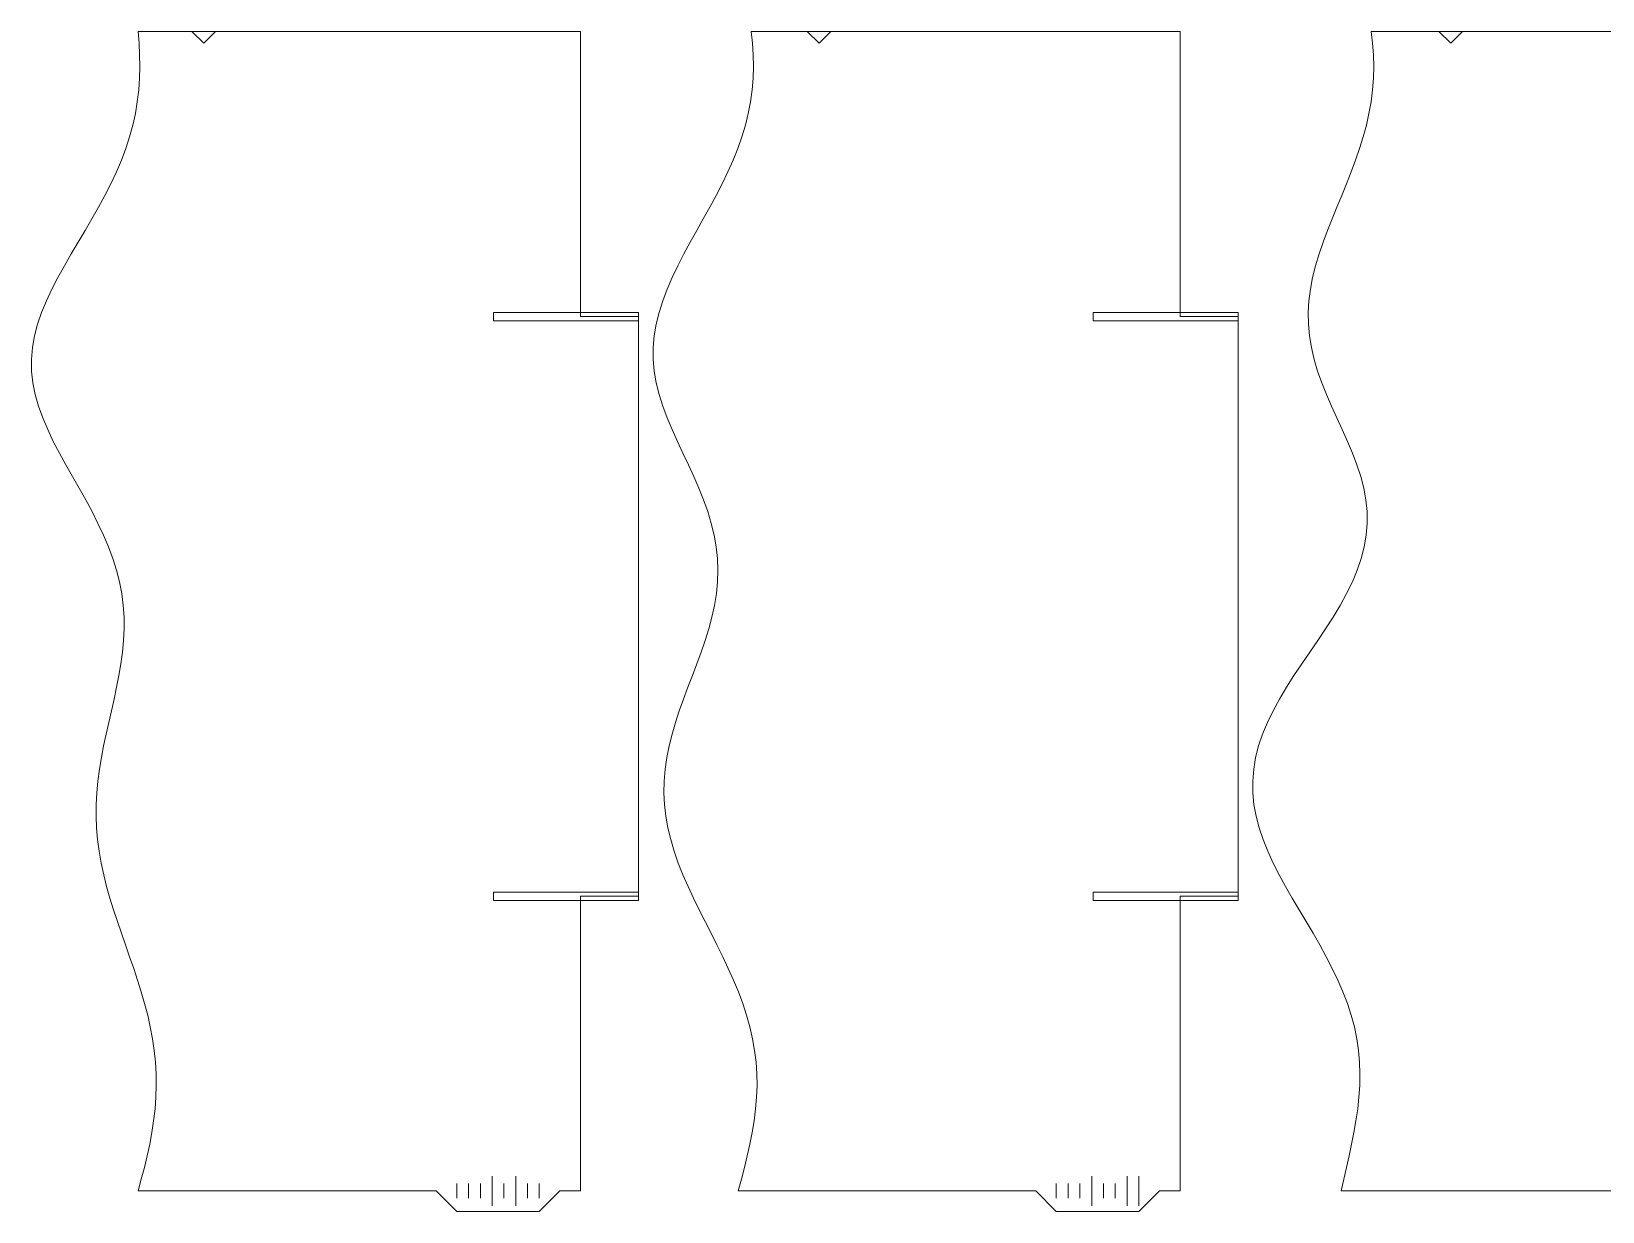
# Model space of a CAD drawing. Header units: centimetres. Extents: x -33.9 to 33.6, y -17.5 to 16.6.
# Drawn here: x -10.92 to 5.44, y -8.26 to 4.03 of the extents above; entities that cross this region are included whole.
import ezdxf

# ---------------------------------------------------------------- set-up
doc = ezdxf.new("R2010")
doc.units = ezdxf.units.CM
doc.header["$MEASUREMENT"] = 0
for name, color, linetype in [('1S', 7, 'Continuous'), ('2C', 7, 'Continuous'), ('3C', 7, 'Continuous')]:
    doc.layers.add(name, color=color, linetype=linetype)

msp = doc.modelspace()

# ---------------------------------------------------------------- linework, layer by layer
at = {"layer": '1S', "color": 1, "lineweight": 5}
for points in [[(-6.48899, -8.12473), (-6.48899, -8.12473), (-6.48899, -7.97138), (-6.48899, -7.97138)], [(-6.36631, -8.12473), (-6.36631, -8.12473), (-6.36631, -7.97138), (-6.36631, -7.97138)], [(-6.24362, -8.12473), (-6.24362, -8.12473), (-6.24362, -7.97138), (-6.24362, -7.97138)], [(-6.12094, -8.2014), (-6.12094, -8.2014), (-6.12094, -7.89471), (-6.12094, -7.89471)], [(-5.99826, -8.12473), (-5.99826, -8.12473), (-5.99826, -7.97138), (-5.99826, -7.97138)], [(-5.87558, -8.2014), (-5.87558, -8.2014), (-5.87558, -7.89471), (-5.87558, -7.89471)], [(-5.7529, -8.12473), (-5.7529, -8.12473), (-5.7529, -7.97138), (-5.7529, -7.97138)], [(-5.63021, -8.12473), (-5.63021, -8.12473), (-5.63021, -7.97138), (-5.63021, -7.97138)], [(-0.24665, -8.12473), (-0.24665, -8.12473), (-0.24665, -7.97138), (-0.24665, -7.97138)], [(-0.12397, -8.12473), (-0.12397, -8.12473), (-0.12397, -7.97138), (-0.12397, -7.97138)], [(-0.00129, -8.12473), (-0.00129, -8.12473), (-0.00129, -7.97138), (-0.00129, -7.97138)], [(0.12139, -8.2014), (0.12139, -8.2014), (0.12139, -7.89471), (0.12139, -7.89471)], [(0.24408, -8.12473), (0.24408, -8.12473), (0.24408, -7.97138), (0.24408, -7.97138)], [(0.36676, -8.12473), (0.36676, -8.12473), (0.36676, -7.97138), (0.36676, -7.97138)], [(0.48944, -8.2014), (0.48944, -8.2014), (0.48944, -7.89471), (0.48944, -7.89471)], [(0.61212, -8.2014), (0.61212, -8.2014), (0.61212, -7.89471), (0.61212, -7.89471)]]:
    msp.add_open_spline(points, degree=3, dxfattribs=at)
at = {"layer": '2C', "color": 1, "lineweight": 5}
for points, knots in [([(-9.24788, 4.02692), (-9.24788, 4.02692), (-9.1252, 3.90424), (-9.1252, 3.90424), (-9.1252, 3.90424), (-9.1252, 3.90424), (-9.00252, 4.02692), (-9.00252, 4.02692), (-9.00252, 4.02692), (-9.00252, 4.02692), (-9.24788, 4.02692), (-9.24788, 4.02692)], [0, 0, 0, 0, 0.33333333, 0.33333333, 0.33333333, 0.33333333, 0.66666667, 0.66666667, 0.66666667, 0.66666667, 1, 1, 1, 1]), ([(-2.83951, 4.02692), (-2.83951, 4.02692), (-2.71683, 3.90424), (-2.71683, 3.90424), (-2.71683, 3.90424), (-2.71683, 3.90424), (-2.59415, 4.02692), (-2.59415, 4.02692), (-2.59415, 4.02692), (-2.59415, 4.02692), (-2.83951, 4.02692), (-2.83951, 4.02692)], [0, 0, 0, 0, 0.33333333, 0.33333333, 0.33333333, 0.33333333, 0.66666667, 0.66666667, 0.66666667, 0.66666667, 1, 1, 1, 1]), ([(3.73753, 4.02692), (3.73753, 4.02692), (3.86021, 3.90424), (3.86021, 3.90424), (3.86021, 3.90424), (3.86021, 3.90424), (3.98289, 4.02692), (3.98289, 4.02692), (3.98289, 4.02692), (3.98289, 4.02692), (3.73753, 4.02692), (3.73753, 4.02692)], [0, 0, 0, 0, 0.33333333, 0.33333333, 0.33333333, 0.33333333, 0.66666667, 0.66666667, 0.66666667, 0.66666667, 1, 1, 1, 1]), ([(-4.59708, 1.01431), (-4.59708, 1.01431), (-4.59708, 1.10096), (-4.59708, 1.10096), (-4.59708, 1.10096), (-4.59708, 1.10096), (-6.10645, 1.10096), (-6.10645, 1.10096), (-6.10645, 1.10096), (-6.10645, 1.10096), (-6.10645, 1.01431), (-6.10645, 1.01431), (-6.10645, 1.01431), (-6.10645, 1.01431), (-4.59708, 1.01431), (-4.59708, 1.01431)], [0, 0, 0, 0, 0.25, 0.25, 0.25, 0.25, 0.5, 0.5, 0.5, 0.5, 0.75, 0.75, 0.75, 0.75, 1, 1, 1, 1]), ([(1.64526, 1.01431), (1.64526, 1.01431), (1.64526, 1.10096), (1.64526, 1.10096), (1.64526, 1.10096), (1.64526, 1.10096), (0.13588, 1.10096), (0.13588, 1.10096), (0.13588, 1.10096), (0.13588, 1.10096), (0.13588, 1.01431), (0.13588, 1.01431), (0.13588, 1.01431), (0.13588, 1.01431), (1.64526, 1.01431), (1.64526, 1.01431)], [0, 0, 0, 0, 0.25, 0.25, 0.25, 0.25, 0.5, 0.5, 0.5, 0.5, 0.75, 0.75, 0.75, 0.75, 1, 1, 1, 1]), ([(-4.59708, -5.02318), (-4.59708, -5.02318), (-4.59708, -4.93653), (-4.59708, -4.93653), (-4.59708, -4.93653), (-4.59708, -4.93653), (-6.10645, -4.93653), (-6.10645, -4.93653), (-6.10645, -4.93653), (-6.10645, -4.93653), (-6.10645, -5.02318), (-6.10645, -5.02318), (-6.10645, -5.02318), (-6.10645, -5.02318), (-4.59708, -5.02318), (-4.59708, -5.02318)], [0, 0, 0, 0, 0.25, 0.25, 0.25, 0.25, 0.5, 0.5, 0.5, 0.5, 0.75, 0.75, 0.75, 0.75, 1, 1, 1, 1]), ([(1.64526, -5.02318), (1.64526, -5.02318), (1.64526, -4.93653), (1.64526, -4.93653), (1.64526, -4.93653), (1.64526, -4.93653), (0.13588, -4.93653), (0.13588, -4.93653), (0.13588, -4.93653), (0.13588, -4.93653), (0.13588, -5.02318), (0.13588, -5.02318), (0.13588, -5.02318), (0.13588, -5.02318), (1.64526, -5.02318), (1.64526, -5.02318)], [0, 0, 0, 0, 0.25, 0.25, 0.25, 0.25, 0.5, 0.5, 0.5, 0.5, 0.75, 0.75, 0.75, 0.75, 1, 1, 1, 1])]:
    msp.add_open_spline(points, degree=3, knots=knots, dxfattribs=at)
at = {"layer": '3C', "color": 1, "lineweight": 5}
for points in [[(-6.70368, -8.04806), (-6.70368, -8.04806), (-6.48899, -8.26274), (-6.48899, -8.26274), (-6.48899, -8.26274), (-6.48899, -8.26274), (-5.63021, -8.26274), (-5.63021, -8.26274), (-5.63021, -8.26274), (-5.63021, -8.26274), (-5.41552, -8.04806), (-5.41552, -8.04806), (-5.41552, -8.04806), (-5.41552, -8.04806), (-5.20083, -8.04806), (-5.20083, -8.04806), (-5.20083, -8.04806), (-5.20083, -8.04806), (-5.20083, -4.97986), (-5.20083, -4.97986), (-5.20083, -4.97986), (-5.20083, -4.97986), (-4.59708, -4.97986), (-4.59708, -4.97986), (-4.59708, -4.97986), (-4.59708, -4.97986), (-4.59708, 1.05763), (-4.59708, 1.05763), (-4.59708, 1.05763), (-4.59708, 1.05763), (-5.20083, 1.05763), (-5.20083, 1.05763), (-5.20083, 1.05763), (-5.20083, 1.05763), (-5.20083, 4.02692), (-5.20083, 4.02692), (-5.20083, 4.02692), (-5.20083, 4.02692), (-9.80856, 4.02692), (-9.80856, 4.02692), (-9.80856, 4.02692), (-9.80856, 4.02692), (-9.79851, 3.90495), (-9.79851, 3.90495), (-9.79851, 3.90495), (-9.79851, 3.90495), (-9.79225, 3.78298), (-9.79225, 3.78298), (-9.79225, 3.78298), (-9.79225, 3.78298), (-9.79035, 3.66101), (-9.79035, 3.66101), (-9.79035, 3.66101), (-9.79035, 3.66101), (-9.7934, 3.53904), (-9.7934, 3.53904), (-9.7934, 3.53904), (-9.7934, 3.53904), (-9.80186, 3.41707), (-9.80186, 3.41707), (-9.80186, 3.41707), (-9.80186, 3.41707), (-9.81616, 3.29511), (-9.81616, 3.29511), (-9.81616, 3.29511), (-9.81616, 3.29511), (-9.83662, 3.17314), (-9.83662, 3.17314), (-9.83662, 3.17314), (-9.83662, 3.17314), (-9.86347, 3.05117), (-9.86347, 3.05117), (-9.86347, 3.05117), (-9.86347, 3.05117), (-9.89677, 2.9292), (-9.89677, 2.9292), (-9.89677, 2.9292), (-9.89677, 2.9292), (-9.9365, 2.80723), (-9.9365, 2.80723), (-9.9365, 2.80723), (-9.9365, 2.80723), (-9.98247, 2.68526), (-9.98247, 2.68526), (-9.98247, 2.68526), (-9.98247, 2.68526), (-10.03435, 2.56329), (-10.03435, 2.56329), (-10.03435, 2.56329), (-10.03435, 2.56329), (-10.09166, 2.44132), (-10.09166, 2.44132), (-10.09166, 2.44132), (-10.09166, 2.44132), (-10.15379, 2.31935), (-10.15379, 2.31935), (-10.15379, 2.31935), (-10.15379, 2.31935), (-10.21994, 2.19738), (-10.21994, 2.19738), (-10.21994, 2.19738), (-10.21994, 2.19738), (-10.28922, 2.07541), (-10.28922, 2.07541), (-10.28922, 2.07541), (-10.28922, 2.07541), (-10.36057, 1.95344), (-10.36057, 1.95344), (-10.36057, 1.95344), (-10.36057, 1.95344), (-10.43285, 1.83147), (-10.43285, 1.83147), (-10.43285, 1.83147), (-10.43285, 1.83147), (-10.50482, 1.7095), (-10.50482, 1.7095), (-10.50482, 1.7095), (-10.50482, 1.7095), (-10.57513, 1.58753), (-10.57513, 1.58753), (-10.57513, 1.58753), (-10.57513, 1.58753), (-10.64245, 1.46556), (-10.64245, 1.46556), (-10.64245, 1.46556), (-10.64245, 1.46556), (-10.70538, 1.34359), (-10.70538, 1.34359), (-10.70538, 1.34359), (-10.70538, 1.34359), (-10.76256, 1.22163), (-10.76256, 1.22163), (-10.76256, 1.22163), (-10.76256, 1.22163), (-10.81265, 1.09966), (-10.81265, 1.09966), (-10.81265, 1.09966), (-10.81265, 1.09966), (-10.8544, 0.97769), (-10.8544, 0.97769), (-10.8544, 0.97769), (-10.8544, 0.97769), (-10.88667, 0.85572), (-10.88667, 0.85572), (-10.88667, 0.85572), (-10.88667, 0.85572), (-10.90846, 0.73375), (-10.90846, 0.73375), (-10.90846, 0.73375), (-10.90846, 0.73375), (-10.91894, 0.61178), (-10.91894, 0.61178), (-10.91894, 0.61178), (-10.91894, 0.61178), (-10.91749, 0.48981), (-10.91749, 0.48981), (-10.91749, 0.48981), (-10.91749, 0.48981), (-10.90467, 0.36784), (-10.90467, 0.36784), (-10.90467, 0.36784), (-10.90467, 0.36784), (-10.88034, 0.24587), (-10.88034, 0.24587), (-10.88034, 0.24587), (-10.88034, 0.24587), (-10.84554, 0.1239), (-10.84554, 0.1239), (-10.84554, 0.1239), (-10.84554, 0.1239), (-10.80145, 0.00193), (-10.80145, 0.00193), (-10.80145, 0.00193), (-10.80145, 0.00193), (-10.74943, -0.12004), (-10.74943, -0.12004), (-10.74943, -0.12004), (-10.74943, -0.12004), (-10.69088, -0.24201), (-10.69088, -0.24201), (-10.69088, -0.24201), (-10.69088, -0.24201), (-10.62734, -0.36398), (-10.62734, -0.36398), (-10.62734, -0.36398), (-10.62734, -0.36398), (-10.56034, -0.48595), (-10.56034, -0.48595), (-10.56034, -0.48595), (-10.56034, -0.48595), (-10.49141, -0.60792), (-10.49141, -0.60792), (-10.49141, -0.60792), (-10.49141, -0.60792), (-10.42209, -0.72989), (-10.42209, -0.72989), (-10.42209, -0.72989), (-10.42209, -0.72989), (-10.35381, -0.85185), (-10.35381, -0.85185), (-10.35381, -0.85185), (-10.35381, -0.85185), (-10.28794, -0.97382), (-10.28794, -0.97382), (-10.28794, -0.97382), (-10.28794, -0.97382), (-10.22572, -1.09579), (-10.22572, -1.09579), (-10.22572, -1.09579), (-10.22572, -1.09579), (-10.16824, -1.21776), (-10.16824, -1.21776), (-10.16824, -1.21776), (-10.16824, -1.21776), (-10.11645, -1.33973), (-10.11645, -1.33973), (-10.11645, -1.33973), (-10.11645, -1.33973), (-10.07111, -1.4617), (-10.07111, -1.4617), (-10.07111, -1.4617), (-10.07111, -1.4617), (-10.03281, -1.58367), (-10.03281, -1.58367), (-10.03281, -1.58367), (-10.03281, -1.58367), (-10.00192, -1.70564), (-10.00192, -1.70564), (-10.00192, -1.70564), (-10.00192, -1.70564), (-9.97864, -1.82761), (-9.97864, -1.82761), (-9.97864, -1.82761), (-9.97864, -1.82761), (-9.96299, -1.94958), (-9.96299, -1.94958), (-9.96299, -1.94958), (-9.96299, -1.94958), (-9.95477, -2.07155), (-9.95477, -2.07155), (-9.95477, -2.07155), (-9.95477, -2.07155), (-9.95364, -2.19352), (-9.95364, -2.19352), (-9.95364, -2.19352), (-9.95364, -2.19352), (-9.9591, -2.31549), (-9.9591, -2.31549), (-9.9591, -2.31549), (-9.9591, -2.31549), (-9.97047, -2.43746), (-9.97047, -2.43746), (-9.97047, -2.43746), (-9.97047, -2.43746), (-9.98702, -2.55943), (-9.98702, -2.55943), (-9.98702, -2.55943), (-9.98702, -2.55943), (-10.00785, -2.6814), (-10.00785, -2.6814), (-10.00785, -2.6814), (-10.00785, -2.6814), (-10.03201, -2.80337), (-10.03201, -2.80337), (-10.03201, -2.80337), (-10.03201, -2.80337), (-10.05851, -2.92534), (-10.05851, -2.92534), (-10.05851, -2.92534), (-10.05851, -2.92534), (-10.08635, -3.0473), (-10.08635, -3.0473), (-10.08635, -3.0473), (-10.08635, -3.0473), (-10.11447, -3.16927), (-10.11447, -3.16927), (-10.11447, -3.16927), (-10.11447, -3.16927), (-10.14189, -3.29124), (-10.14189, -3.29124), (-10.14189, -3.29124), (-10.14189, -3.29124), (-10.16767, -3.41321), (-10.16767, -3.41321), (-10.16767, -3.41321), (-10.16767, -3.41321), (-10.19089, -3.53518), (-10.19089, -3.53518), (-10.19089, -3.53518), (-10.19089, -3.53518), (-10.21078, -3.65715), (-10.21078, -3.65715), (-10.21078, -3.65715), (-10.21078, -3.65715), (-10.22662, -3.77912), (-10.22662, -3.77912), (-10.22662, -3.77912), (-10.22662, -3.77912), (-10.23785, -3.90109), (-10.23785, -3.90109), (-10.23785, -3.90109), (-10.23785, -3.90109), (-10.24401, -4.02306), (-10.24401, -4.02306), (-10.24401, -4.02306), (-10.24401, -4.02306), (-10.24477, -4.14503), (-10.24477, -4.14503), (-10.24477, -4.14503), (-10.24477, -4.14503), (-10.23998, -4.267), (-10.23998, -4.267), (-10.23998, -4.267), (-10.23998, -4.267), (-10.22957, -4.38897), (-10.22957, -4.38897), (-10.22957, -4.38897), (-10.22957, -4.38897), (-10.21365, -4.51094), (-10.21365, -4.51094), (-10.21365, -4.51094), (-10.21365, -4.51094), (-10.19246, -4.63291), (-10.19246, -4.63291), (-10.19246, -4.63291), (-10.19246, -4.63291), (-10.16636, -4.75488), (-10.16636, -4.75488), (-10.16636, -4.75488), (-10.16636, -4.75488), (-10.13581, -4.87685), (-10.13581, -4.87685), (-10.13581, -4.87685), (-10.13581, -4.87685), (-10.10137, -4.99882), (-10.10137, -4.99882), (-10.10137, -4.99882), (-10.10137, -4.99882), (-10.06373, -5.12078), (-10.06373, -5.12078), (-10.06373, -5.12078), (-10.06373, -5.12078), (-10.02358, -5.24275), (-10.02358, -5.24275), (-10.02358, -5.24275), (-10.02358, -5.24275), (-9.98173, -5.36472), (-9.98173, -5.36472), (-9.98173, -5.36472), (-9.98173, -5.36472), (-9.93896, -5.48669), (-9.93896, -5.48669), (-9.93896, -5.48669), (-9.93896, -5.48669), (-9.89612, -5.60867), (-9.89612, -5.60867), (-9.89612, -5.60867), (-9.89612, -5.60867), (-9.85402, -5.73063), (-9.85402, -5.73063), (-9.85402, -5.73063), (-9.85402, -5.73063), (-9.81346, -5.8526), (-9.81346, -5.8526), (-9.81346, -5.8526), (-9.81346, -5.8526), (-9.7752, -5.97457), (-9.7752, -5.97457), (-9.7752, -5.97457), (-9.7752, -5.97457), (-9.73995, -6.09655), (-9.73995, -6.09655), (-9.73995, -6.09655), (-9.73995, -6.09655), (-9.70834, -6.21851), (-9.70834, -6.21851), (-9.70834, -6.21851), (-9.70834, -6.21851), (-9.68092, -6.34048), (-9.68092, -6.34048), (-9.68092, -6.34048), (-9.68092, -6.34048), (-9.65814, -6.46246), (-9.65814, -6.46246), (-9.65814, -6.46246), (-9.65814, -6.46246), (-9.64039, -6.58443), (-9.64039, -6.58443), (-9.64039, -6.58443), (-9.64039, -6.58443), (-9.62792, -6.70639), (-9.62792, -6.70639), (-9.62792, -6.70639), (-9.62792, -6.70639), (-9.62087, -6.82836), (-9.62087, -6.82836), (-9.62087, -6.82836), (-9.62087, -6.82836), (-9.61927, -6.95034), (-9.61927, -6.95034), (-9.61927, -6.95034), (-9.61927, -6.95034), (-9.62307, -7.07231), (-9.62307, -7.07231), (-9.62307, -7.07231), (-9.62307, -7.07231), (-9.63209, -7.19427), (-9.63209, -7.19427), (-9.63209, -7.19427), (-9.63209, -7.19427), (-9.64604, -7.31625), (-9.64604, -7.31625), (-9.64604, -7.31625), (-9.64604, -7.31625), (-9.66458, -7.43822), (-9.66458, -7.43822), (-9.66458, -7.43822), (-9.66458, -7.43822), (-9.68728, -7.56019), (-9.68728, -7.56019), (-9.68728, -7.56019), (-9.68728, -7.56019), (-9.7136, -7.68214), (-9.7136, -7.68214), (-9.7136, -7.68214), (-9.7136, -7.68214), (-9.74301, -7.80412), (-9.74301, -7.80412), (-9.74301, -7.80412), (-9.74301, -7.80412), (-9.77487, -7.92609), (-9.77487, -7.92609), (-9.77487, -7.92609), (-9.77487, -7.92609), (-9.80856, -8.04806), (-9.80856, -8.04806), (-9.80856, -8.04806), (-9.80856, -8.04806), (-6.70368, -8.04806), (-6.70368, -8.04806)], [(-0.46134, -8.04806), (-0.46134, -8.04806), (-0.24665, -8.26274), (-0.24665, -8.26274), (-0.24665, -8.26274), (-0.24665, -8.26274), (0.61212, -8.26274), (0.61212, -8.26274), (0.61212, -8.26274), (0.61212, -8.26274), (0.82682, -8.04806), (0.82682, -8.04806), (0.82682, -8.04806), (0.82682, -8.04806), (1.04151, -8.04806), (1.04151, -8.04806), (1.04151, -8.04806), (1.04151, -8.04806), (1.04151, -4.97986), (1.04151, -4.97986), (1.04151, -4.97986), (1.04151, -4.97986), (1.64526, -4.97986), (1.64526, -4.97986), (1.64526, -4.97986), (1.64526, -4.97986), (1.64526, 1.05763), (1.64526, 1.05763), (1.64526, 1.05763), (1.64526, 1.05763), (1.04151, 1.05763), (1.04151, 1.05763), (1.04151, 1.05763), (1.04151, 1.05763), (1.04151, 4.02692), (1.04151, 4.02692), (1.04151, 4.02692), (1.04151, 4.02692), (-3.42329, 4.02692), (-3.42329, 4.02692), (-3.42329, 4.02692), (-3.42329, 4.02692), (-3.41079, 3.90495), (-3.41079, 3.90495), (-3.41079, 3.90495), (-3.41079, 3.90495), (-3.40319, 3.78298), (-3.40319, 3.78298), (-3.40319, 3.78298), (-3.40319, 3.78298), (-3.40104, 3.66101), (-3.40104, 3.66101), (-3.40104, 3.66101), (-3.40104, 3.66101), (-3.40478, 3.53904), (-3.40478, 3.53904), (-3.40478, 3.53904), (-3.40478, 3.53904), (-3.41482, 3.41707), (-3.41482, 3.41707), (-3.41482, 3.41707), (-3.41482, 3.41707), (-3.43139, 3.29511), (-3.43139, 3.29511), (-3.43139, 3.29511), (-3.43139, 3.29511), (-3.45467, 3.17314), (-3.45467, 3.17314), (-3.45467, 3.17314), (-3.45467, 3.17314), (-3.48469, 3.05117), (-3.48469, 3.05117), (-3.48469, 3.05117), (-3.48469, 3.05117), (-3.5213, 2.9292), (-3.5213, 2.9292), (-3.5213, 2.9292), (-3.5213, 2.9292), (-3.56429, 2.80723), (-3.56429, 2.80723), (-3.56429, 2.80723), (-3.56429, 2.80723), (-3.61321, 2.68526), (-3.61321, 2.68526), (-3.61321, 2.68526), (-3.61321, 2.68526), (-3.66752, 2.56329), (-3.66752, 2.56329), (-3.66752, 2.56329), (-3.66752, 2.56329), (-3.72653, 2.44132), (-3.72653, 2.44132), (-3.72653, 2.44132), (-3.72653, 2.44132), (-3.78941, 2.31935), (-3.78941, 2.31935), (-3.78941, 2.31935), (-3.78941, 2.31935), (-3.85519, 2.19738), (-3.85519, 2.19738), (-3.85519, 2.19738), (-3.85519, 2.19738), (-3.92282, 2.07541), (-3.92282, 2.07541), (-3.92282, 2.07541), (-3.92282, 2.07541), (-3.99114, 1.95344), (-3.99114, 1.95344), (-3.99114, 1.95344), (-3.99114, 1.95344), (-4.05893, 1.83147), (-4.05893, 1.83147), (-4.05893, 1.83147), (-4.05893, 1.83147), (-4.1249, 1.7095), (-4.1249, 1.7095), (-4.1249, 1.7095), (-4.1249, 1.7095), (-4.18777, 1.58753), (-4.18777, 1.58753), (-4.18777, 1.58753), (-4.18777, 1.58753), (-4.24626, 1.46556), (-4.24626, 1.46556), (-4.24626, 1.46556), (-4.24626, 1.46556), (-4.29916, 1.34359), (-4.29916, 1.34359), (-4.29916, 1.34359), (-4.29916, 1.34359), (-4.3453, 1.22163), (-4.3453, 1.22163), (-4.3453, 1.22163), (-4.3453, 1.22163), (-4.38364, 1.09966), (-4.38364, 1.09966), (-4.38364, 1.09966), (-4.38364, 1.09966), (-4.41328, 0.97769), (-4.41328, 0.97769), (-4.41328, 0.97769), (-4.41328, 0.97769), (-4.43349, 0.85572), (-4.43349, 0.85572), (-4.43349, 0.85572), (-4.43349, 0.85572), (-4.44373, 0.73375), (-4.44373, 0.73375), (-4.44373, 0.73375), (-4.44373, 0.73375), (-4.4437, 0.61178), (-4.4437, 0.61178), (-4.4437, 0.61178), (-4.4437, 0.61178), (-4.43337, 0.48981), (-4.43337, 0.48981), (-4.43337, 0.48981), (-4.43337, 0.48981), (-4.41292, 0.36784), (-4.41292, 0.36784), (-4.41292, 0.36784), (-4.41292, 0.36784), (-4.38286, 0.24587), (-4.38286, 0.24587), (-4.38286, 0.24587), (-4.38286, 0.24587), (-4.34451, 0.1239), (-4.34451, 0.1239), (-4.34451, 0.1239), (-4.34451, 0.1239), (-4.29887, 0.00193), (-4.29887, 0.00193), (-4.29887, 0.00193), (-4.29887, 0.00193), (-4.24764, -0.12004), (-4.24764, -0.12004), (-4.24764, -0.12004), (-4.24764, -0.12004), (-4.19259, -0.24201), (-4.19259, -0.24201), (-4.19259, -0.24201), (-4.19259, -0.24201), (-4.13549, -0.36398), (-4.13549, -0.36398), (-4.13549, -0.36398), (-4.13549, -0.36398), (-4.07806, -0.48595), (-4.07806, -0.48595), (-4.07806, -0.48595), (-4.07806, -0.48595), (-4.02197, -0.60792), (-4.02197, -0.60792), (-4.02197, -0.60792), (-4.02197, -0.60792), (-3.96876, -0.72989), (-3.96876, -0.72989), (-3.96876, -0.72989), (-3.96876, -0.72989), (-3.91982, -0.85185), (-3.91982, -0.85185), (-3.91982, -0.85185), (-3.91982, -0.85185), (-3.87639, -0.97382), (-3.87639, -0.97382), (-3.87639, -0.97382), (-3.87639, -0.97382), (-3.83952, -1.09579), (-3.83952, -1.09579), (-3.83952, -1.09579), (-3.83952, -1.09579), (-3.81004, -1.21776), (-3.81004, -1.21776), (-3.81004, -1.21776), (-3.81004, -1.21776), (-3.78855, -1.33973), (-3.78855, -1.33973), (-3.78855, -1.33973), (-3.78855, -1.33973), (-3.77544, -1.4617), (-3.77544, -1.4617), (-3.77544, -1.4617), (-3.77544, -1.4617), (-3.77085, -1.58367), (-3.77085, -1.58367), (-3.77085, -1.58367), (-3.77085, -1.58367), (-3.77471, -1.70564), (-3.77471, -1.70564), (-3.77471, -1.70564), (-3.77471, -1.70564), (-3.78673, -1.82761), (-3.78673, -1.82761), (-3.78673, -1.82761), (-3.78673, -1.82761), (-3.8064, -1.94958), (-3.8064, -1.94958), (-3.8064, -1.94958), (-3.8064, -1.94958), (-3.83304, -2.07155), (-3.83304, -2.07155), (-3.83304, -2.07155), (-3.83304, -2.07155), (-3.8658, -2.19352), (-3.8658, -2.19352), (-3.8658, -2.19352), (-3.8658, -2.19352), (-3.9037, -2.31549), (-3.9037, -2.31549), (-3.9037, -2.31549), (-3.9037, -2.31549), (-3.94561, -2.43746), (-3.94561, -2.43746), (-3.94561, -2.43746), (-3.94561, -2.43746), (-3.99035, -2.55943), (-3.99035, -2.55943), (-3.99035, -2.55943), (-3.99035, -2.55943), (-4.03668, -2.6814), (-4.03668, -2.6814), (-4.03668, -2.6814), (-4.03668, -2.6814), (-4.08331, -2.80337), (-4.08331, -2.80337), (-4.08331, -2.80337), (-4.08331, -2.80337), (-4.12902, -2.92534), (-4.12902, -2.92534), (-4.12902, -2.92534), (-4.12902, -2.92534), (-4.17253, -3.0473), (-4.17253, -3.0473), (-4.17253, -3.0473), (-4.17253, -3.0473), (-4.21271, -3.16927), (-4.21271, -3.16927), (-4.21271, -3.16927), (-4.21271, -3.16927), (-4.24847, -3.29124), (-4.24847, -3.29124), (-4.24847, -3.29124), (-4.24847, -3.29124), (-4.27885, -3.41321), (-4.27885, -3.41321), (-4.27885, -3.41321), (-4.27885, -3.41321), (-4.30303, -3.53518), (-4.30303, -3.53518), (-4.30303, -3.53518), (-4.30303, -3.53518), (-4.3203, -3.65715), (-4.3203, -3.65715), (-4.3203, -3.65715), (-4.3203, -3.65715), (-4.33014, -3.77912), (-4.33014, -3.77912), (-4.33014, -3.77912), (-4.33014, -3.77912), (-4.3322, -3.90109), (-4.3322, -3.90109), (-4.3322, -3.90109), (-4.3322, -3.90109), (-4.3263, -4.02306), (-4.3263, -4.02306), (-4.3263, -4.02306), (-4.3263, -4.02306), (-4.31242, -4.14503), (-4.31242, -4.14503), (-4.31242, -4.14503), (-4.31242, -4.14503), (-4.29074, -4.267), (-4.29074, -4.267), (-4.29074, -4.267), (-4.29074, -4.267), (-4.26159, -4.38897), (-4.26159, -4.38897), (-4.26159, -4.38897), (-4.26159, -4.38897), (-4.22545, -4.51094), (-4.22545, -4.51094), (-4.22545, -4.51094), (-4.22545, -4.51094), (-4.18294, -4.63291), (-4.18294, -4.63291), (-4.18294, -4.63291), (-4.18294, -4.63291), (-4.13481, -4.75488), (-4.13481, -4.75488), (-4.13481, -4.75488), (-4.13481, -4.75488), (-4.08192, -4.87685), (-4.08192, -4.87685), (-4.08192, -4.87685), (-4.08192, -4.87685), (-4.02522, -4.99882), (-4.02522, -4.99882), (-4.02522, -4.99882), (-4.02522, -4.99882), (-3.96569, -5.12078), (-3.96569, -5.12078), (-3.96569, -5.12078), (-3.96569, -5.12078), (-3.9044, -5.24275), (-3.9044, -5.24275), (-3.9044, -5.24275), (-3.9044, -5.24275), (-3.8424, -5.36472), (-3.8424, -5.36472), (-3.8424, -5.36472), (-3.8424, -5.36472), (-3.78075, -5.48669), (-3.78075, -5.48669), (-3.78075, -5.48669), (-3.78075, -5.48669), (-3.72049, -5.60867), (-3.72049, -5.60867), (-3.72049, -5.60867), (-3.72049, -5.60867), (-3.66259, -5.73063), (-3.66259, -5.73063), (-3.66259, -5.73063), (-3.66259, -5.73063), (-3.60798, -5.8526), (-3.60798, -5.8526), (-3.60798, -5.8526), (-3.60798, -5.8526), (-3.55746, -5.97457), (-3.55746, -5.97457), (-3.55746, -5.97457), (-3.55746, -5.97457), (-3.51179, -6.09655), (-3.51179, -6.09655), (-3.51179, -6.09655), (-3.51179, -6.09655), (-3.47157, -6.21851), (-3.47157, -6.21851), (-3.47157, -6.21851), (-3.47157, -6.21851), (-3.4373, -6.34048), (-3.4373, -6.34048), (-3.4373, -6.34048), (-3.4373, -6.34048), (-3.40933, -6.46246), (-3.40933, -6.46246), (-3.40933, -6.46246), (-3.40933, -6.46246), (-3.3879, -6.58443), (-3.3879, -6.58443), (-3.3879, -6.58443), (-3.3879, -6.58443), (-3.37311, -6.70639), (-3.37311, -6.70639), (-3.37311, -6.70639), (-3.37311, -6.70639), (-3.36492, -6.82836), (-3.36492, -6.82836), (-3.36492, -6.82836), (-3.36492, -6.82836), (-3.36315, -6.95034), (-3.36315, -6.95034), (-3.36315, -6.95034), (-3.36315, -6.95034), (-3.36752, -7.07231), (-3.36752, -7.07231), (-3.36752, -7.07231), (-3.36752, -7.07231), (-3.37764, -7.19427), (-3.37764, -7.19427), (-3.37764, -7.19427), (-3.37764, -7.19427), (-3.39301, -7.31625), (-3.39301, -7.31625), (-3.39301, -7.31625), (-3.39301, -7.31625), (-3.41304, -7.43822), (-3.41304, -7.43822), (-3.41304, -7.43822), (-3.41304, -7.43822), (-3.43709, -7.56019), (-3.43709, -7.56019), (-3.43709, -7.56019), (-3.43709, -7.56019), (-3.46447, -7.68214), (-3.46447, -7.68214), (-3.46447, -7.68214), (-3.46447, -7.68214), (-3.49441, -7.80412), (-3.49441, -7.80412), (-3.49441, -7.80412), (-3.49441, -7.80412), (-3.52617, -7.92609), (-3.52617, -7.92609), (-3.52617, -7.92609), (-3.52617, -7.92609), (-3.55897, -8.04806), (-3.55897, -8.04806), (-3.55897, -8.04806), (-3.55897, -8.04806), (-0.46134, -8.04806), (-0.46134, -8.04806)], [(5.94967, -8.04806), (5.94967, -8.04806), (6.16436, -8.26274), (6.16436, -8.26274), (6.16436, -8.26274), (6.16436, -8.26274), (7.02314, -8.26274), (7.02314, -8.26274), (7.02314, -8.26274), (7.02314, -8.26274), (7.23783, -8.04806), (7.23783, -8.04806), (7.23783, -8.04806), (7.23783, -8.04806), (7.45252, -8.04806), (7.45252, -8.04806), (7.45252, -8.04806), (7.45252, -8.04806), (7.45252, -4.97986), (7.45252, -4.97986), (7.45252, -4.97986), (7.45252, -4.97986), (8.05627, -4.97986), (8.05627, -4.97986), (8.05627, -4.97986), (8.05627, -4.97986), (8.05627, 1.05763), (8.05627, 1.05763), (8.05627, 1.05763), (8.05627, 1.05763), (7.45252, 1.05763), (7.45252, 1.05763), (7.45252, 1.05763), (7.45252, 1.05763), (7.45252, 4.02692), (7.45252, 4.02692), (7.45252, 4.02692), (7.45252, 4.02692), (3.03289, 4.02692), (3.03289, 4.02692), (3.03289, 4.02692), (3.03289, 4.02692), (3.04672, 3.90495), (3.04672, 3.90495), (3.04672, 3.90495), (3.04672, 3.90495), (3.05527, 3.78298), (3.05527, 3.78298), (3.05527, 3.78298), (3.05527, 3.78298), (3.05817, 3.66101), (3.05817, 3.66101), (3.05817, 3.66101), (3.05817, 3.66101), (3.05512, 3.53904), (3.05512, 3.53904), (3.05512, 3.53904), (3.05512, 3.53904), (3.04596, 3.41707), (3.04596, 3.41707), (3.04596, 3.41707), (3.04596, 3.41707), (3.03064, 3.29511), (3.03064, 3.29511), (3.03064, 3.29511), (3.03064, 3.29511), (3.00921, 3.17314), (3.00921, 3.17314), (3.00921, 3.17314), (3.00921, 3.17314), (2.98194, 3.05117), (2.98194, 3.05117), (2.98194, 3.05117), (2.98194, 3.05117), (2.94917, 2.9292), (2.94917, 2.9292), (2.94917, 2.9292), (2.94917, 2.9292), (2.91141, 2.80723), (2.91141, 2.80723), (2.91141, 2.80723), (2.91141, 2.80723), (2.8693, 2.68526), (2.8693, 2.68526), (2.8693, 2.68526), (2.8693, 2.68526), (2.82361, 2.56329), (2.82361, 2.56329), (2.82361, 2.56329), (2.82361, 2.56329), (2.77524, 2.44132), (2.77524, 2.44132), (2.77524, 2.44132), (2.77524, 2.44132), (2.72517, 2.31935), (2.72517, 2.31935), (2.72517, 2.31935), (2.72517, 2.31935), (2.67448, 2.19738), (2.67448, 2.19738), (2.67448, 2.19738), (2.67448, 2.19738), (2.62431, 2.07541), (2.62431, 2.07541), (2.62431, 2.07541), (2.62431, 2.07541), (2.57584, 1.95344), (2.57584, 1.95344), (2.57584, 1.95344), (2.57584, 1.95344), (2.53025, 1.83147), (2.53025, 1.83147), (2.53025, 1.83147), (2.53025, 1.83147), (2.48871, 1.7095), (2.48871, 1.7095), (2.48871, 1.7095), (2.48871, 1.7095), (2.45232, 1.58753), (2.45232, 1.58753), (2.45232, 1.58753), (2.45232, 1.58753), (2.42212, 1.46556), (2.42212, 1.46556), (2.42212, 1.46556), (2.42212, 1.46556), (2.39903, 1.34359), (2.39903, 1.34359), (2.39903, 1.34359), (2.39903, 1.34359), (2.38379, 1.22163), (2.38379, 1.22163), (2.38379, 1.22163), (2.38379, 1.22163), (2.37702, 1.09966), (2.37702, 1.09966), (2.37702, 1.09966), (2.37702, 1.09966), (2.37907, 0.97769), (2.37907, 0.97769), (2.37907, 0.97769), (2.37907, 0.97769), (2.39009, 0.85572), (2.39009, 0.85572), (2.39009, 0.85572), (2.39009, 0.85572), (2.40999, 0.73375), (2.40999, 0.73375), (2.40999, 0.73375), (2.40999, 0.73375), (2.43839, 0.61178), (2.43839, 0.61178), (2.43839, 0.61178), (2.43839, 0.61178), (2.47464, 0.48981), (2.47464, 0.48981), (2.47464, 0.48981), (2.47464, 0.48981), (2.51779, 0.36784), (2.51779, 0.36784), (2.51779, 0.36784), (2.51779, 0.36784), (2.56662, 0.24587), (2.56662, 0.24587), (2.56662, 0.24587), (2.56662, 0.24587), (2.61964, 0.1239), (2.61964, 0.1239), (2.61964, 0.1239), (2.61964, 0.1239), (2.67511, 0.00193), (2.67511, 0.00193), (2.67511, 0.00193), (2.67511, 0.00193), (2.73114, -0.12004), (2.73114, -0.12004), (2.73114, -0.12004), (2.73114, -0.12004), (2.78577, -0.24201), (2.78577, -0.24201), (2.78577, -0.24201), (2.78577, -0.24201), (2.83705, -0.36398), (2.83705, -0.36398), (2.83705, -0.36398), (2.83705, -0.36398), (2.88325, -0.48595), (2.88325, -0.48595), (2.88325, -0.48595), (2.88325, -0.48595), (2.92277, -0.60792), (2.92277, -0.60792), (2.92277, -0.60792), (2.92277, -0.60792), (2.95424, -0.72989), (2.95424, -0.72989), (2.95424, -0.72989), (2.95424, -0.72989), (2.9765, -0.85185), (2.9765, -0.85185), (2.9765, -0.85185), (2.9765, -0.85185), (2.9887, -0.97382), (2.9887, -0.97382), (2.9887, -0.97382), (2.9887, -0.97382), (2.99022, -1.09579), (2.99022, -1.09579), (2.99022, -1.09579), (2.99022, -1.09579), (2.98072, -1.21776), (2.98072, -1.21776), (2.98072, -1.21776), (2.98072, -1.21776), (2.96017, -1.33973), (2.96017, -1.33973), (2.96017, -1.33973), (2.96017, -1.33973), (2.92877, -1.4617), (2.92877, -1.4617), (2.92877, -1.4617), (2.92877, -1.4617), (2.88703, -1.58367), (2.88703, -1.58367), (2.88703, -1.58367), (2.88703, -1.58367), (2.8357, -1.70564), (2.8357, -1.70564), (2.8357, -1.70564), (2.8357, -1.70564), (2.77572, -1.82761), (2.77572, -1.82761), (2.77572, -1.82761), (2.77572, -1.82761), (2.70826, -1.94958), (2.70826, -1.94958), (2.70826, -1.94958), (2.70826, -1.94958), (2.63465, -2.07155), (2.63465, -2.07155), (2.63465, -2.07155), (2.63465, -2.07155), (2.55634, -2.19352), (2.55634, -2.19352), (2.55634, -2.19352), (2.55634, -2.19352), (2.4749, -2.31549), (2.4749, -2.31549), (2.4749, -2.31549), (2.4749, -2.31549), (2.39195, -2.43746), (2.39195, -2.43746), (2.39195, -2.43746), (2.39195, -2.43746), (2.30914, -2.55943), (2.30914, -2.55943), (2.30914, -2.55943), (2.30914, -2.55943), (2.22808, -2.6814), (2.22808, -2.6814), (2.22808, -2.6814), (2.22808, -2.6814), (2.15038, -2.80337), (2.15038, -2.80337), (2.15038, -2.80337), (2.15038, -2.80337), (2.07752, -2.92534), (2.07752, -2.92534), (2.07752, -2.92534), (2.07752, -2.92534), (2.01088, -3.0473), (2.01088, -3.0473), (2.01088, -3.0473), (2.01088, -3.0473), (1.95171, -3.16927), (1.95171, -3.16927), (1.95171, -3.16927), (1.95171, -3.16927), (1.90108, -3.29124), (1.90108, -3.29124), (1.90108, -3.29124), (1.90108, -3.29124), (1.85988, -3.41321), (1.85988, -3.41321), (1.85988, -3.41321), (1.85988, -3.41321), (1.82879, -3.53518), (1.82879, -3.53518), (1.82879, -3.53518), (1.82879, -3.53518), (1.80828, -3.65715), (1.80828, -3.65715), (1.80828, -3.65715), (1.80828, -3.65715), (1.79861, -3.77912), (1.79861, -3.77912), (1.79861, -3.77912), (1.79861, -3.77912), (1.79982, -3.90109), (1.79982, -3.90109), (1.79982, -3.90109), (1.79982, -3.90109), (1.81171, -4.02306), (1.81171, -4.02306), (1.81171, -4.02306), (1.81171, -4.02306), (1.83392, -4.14503), (1.83392, -4.14503), (1.83392, -4.14503), (1.83392, -4.14503), (1.86586, -4.267), (1.86586, -4.267), (1.86586, -4.267), (1.86586, -4.267), (1.90677, -4.38897), (1.90677, -4.38897), (1.90677, -4.38897), (1.90677, -4.38897), (1.95574, -4.51094), (1.95574, -4.51094), (1.95574, -4.51094), (1.95574, -4.51094), (2.01172, -4.63291), (2.01172, -4.63291), (2.01172, -4.63291), (2.01172, -4.63291), (2.07358, -4.75488), (2.07358, -4.75488), (2.07358, -4.75488), (2.07358, -4.75488), (2.14006, -4.87685), (2.14006, -4.87685), (2.14006, -4.87685), (2.14006, -4.87685), (2.20989, -4.99882), (2.20989, -4.99882), (2.20989, -4.99882), (2.20989, -4.99882), (2.28174, -5.12078), (2.28174, -5.12078), (2.28174, -5.12078), (2.28174, -5.12078), (2.3543, -5.24275), (2.3543, -5.24275), (2.3543, -5.24275), (2.3543, -5.24275), (2.42632, -5.36472), (2.42632, -5.36472), (2.42632, -5.36472), (2.42632, -5.36472), (2.49655, -5.48669), (2.49655, -5.48669), (2.49655, -5.48669), (2.49655, -5.48669), (2.56385, -5.60867), (2.56385, -5.60867), (2.56385, -5.60867), (2.56385, -5.60867), (2.62719, -5.73063), (2.62719, -5.73063), (2.62719, -5.73063), (2.62719, -5.73063), (2.68563, -5.8526), (2.68563, -5.8526), (2.68563, -5.8526), (2.68563, -5.8526), (2.73841, -5.97457), (2.73841, -5.97457), (2.73841, -5.97457), (2.73841, -5.97457), (2.78486, -6.09655), (2.78486, -6.09655), (2.78486, -6.09655), (2.78486, -6.09655), (2.82453, -6.21851), (2.82453, -6.21851), (2.82453, -6.21851), (2.82453, -6.21851), (2.85708, -6.34048), (2.85708, -6.34048), (2.85708, -6.34048), (2.85708, -6.34048), (2.88237, -6.46246), (2.88237, -6.46246), (2.88237, -6.46246), (2.88237, -6.46246), (2.90038, -6.58443), (2.90038, -6.58443), (2.90038, -6.58443), (2.90038, -6.58443), (2.91127, -6.70639), (2.91127, -6.70639), (2.91127, -6.70639), (2.91127, -6.70639), (2.91534, -6.82836), (2.91534, -6.82836), (2.91534, -6.82836), (2.91534, -6.82836), (2.91304, -6.95034), (2.91304, -6.95034), (2.91304, -6.95034), (2.91304, -6.95034), (2.9049, -7.07231), (2.9049, -7.07231), (2.9049, -7.07231), (2.9049, -7.07231), (2.89158, -7.19427), (2.89158, -7.19427), (2.89158, -7.19427), (2.89158, -7.19427), (2.87383, -7.31625), (2.87383, -7.31625), (2.87383, -7.31625), (2.87383, -7.31625), (2.85246, -7.43822), (2.85246, -7.43822), (2.85246, -7.43822), (2.85246, -7.43822), (2.82828, -7.56019), (2.82828, -7.56019), (2.82828, -7.56019), (2.82828, -7.56019), (2.80221, -7.68214), (2.80221, -7.68214), (2.80221, -7.68214), (2.80221, -7.68214), (2.77508, -7.80412), (2.77508, -7.80412), (2.77508, -7.80412), (2.77508, -7.80412), (2.74778, -7.92609), (2.74778, -7.92609), (2.74778, -7.92609), (2.74778, -7.92609), (2.72112, -8.04806), (2.72112, -8.04806), (2.72112, -8.04806), (2.72112, -8.04806), (5.94967, -8.04806), (5.94967, -8.04806)]]:
    msp.add_open_spline(points, degree=3, knots=[0, 0, 0, 0, 0.00909091, 0.00909091, 0.00909091, 0.00909091, 0.01818182, 0.01818182, 0.01818182, 0.01818182, 0.02727273, 0.02727273, 0.02727273, 0.02727273, 0.03636364, 0.03636364, 0.03636364, 0.03636364, 0.04545455, 0.04545455, 0.04545455, 0.04545455, 0.05454545, 0.05454545, 0.05454545, 0.05454545, 0.06363636, 0.06363636, 0.06363636, 0.06363636, 0.07272727, 0.07272727, 0.07272727, 0.07272727, 0.08181818, 0.08181818, 0.08181818, 0.08181818, 0.09090909, 0.09090909, 0.09090909, 0.09090909, 0.1, 0.1, 0.1, 0.1, 0.10909091, 0.10909091, 0.10909091, 0.10909091, 0.11818182, 0.11818182, 0.11818182, 0.11818182, 0.12727273, 0.12727273, 0.12727273, 0.12727273, 0.13636364, 0.13636364, 0.13636364, 0.13636364, 0.14545455, 0.14545455, 0.14545455, 0.14545455, 0.15454545, 0.15454545, 0.15454545, 0.15454545, 0.16363636, 0.16363636, 0.16363636, 0.16363636, 0.17272727, 0.17272727, 0.17272727, 0.17272727, 0.18181818, 0.18181818, 0.18181818, 0.18181818, 0.19090909, 0.19090909, 0.19090909, 0.19090909, 0.2, 0.2, 0.2, 0.2, 0.20909091, 0.20909091, 0.20909091, 0.20909091, 0.21818182, 0.21818182, 0.21818182, 0.21818182, 0.22727273, 0.22727273, 0.22727273, 0.22727273, 0.23636364, 0.23636364, 0.23636364, 0.23636364, 0.24545455, 0.24545455, 0.24545455, 0.24545455, 0.25454545, 0.25454545, 0.25454545, 0.25454545, 0.26363636, 0.26363636, 0.26363636, 0.26363636, 0.27272727, 0.27272727, 0.27272727, 0.27272727, 0.28181818, 0.28181818, 0.28181818, 0.28181818, 0.29090909, 0.29090909, 0.29090909, 0.29090909, 0.3, 0.3, 0.3, 0.3, 0.30909091, 0.30909091, 0.30909091, 0.30909091, 0.31818182, 0.31818182, 0.31818182, 0.31818182, 0.32727273, 0.32727273, 0.32727273, 0.32727273, 0.33636364, 0.33636364, 0.33636364, 0.33636364, 0.34545455, 0.34545455, 0.34545455, 0.34545455, 0.35454545, 0.35454545, 0.35454545, 0.35454545, 0.36363636, 0.36363636, 0.36363636, 0.36363636, 0.37272727, 0.37272727, 0.37272727, 0.37272727, 0.38181818, 0.38181818, 0.38181818, 0.38181818, 0.39090909, 0.39090909, 0.39090909, 0.39090909, 0.4, 0.4, 0.4, 0.4, 0.40909091, 0.40909091, 0.40909091, 0.40909091, 0.41818182, 0.41818182, 0.41818182, 0.41818182, 0.42727273, 0.42727273, 0.42727273, 0.42727273, 0.43636364, 0.43636364, 0.43636364, 0.43636364, 0.44545455, 0.44545455, 0.44545455, 0.44545455, 0.45454545, 0.45454545, 0.45454545, 0.45454545, 0.46363636, 0.46363636, 0.46363636, 0.46363636, 0.47272727, 0.47272727, 0.47272727, 0.47272727, 0.48181818, 0.48181818, 0.48181818, 0.48181818, 0.49090909, 0.49090909, 0.49090909, 0.49090909, 0.5, 0.5, 0.5, 0.5, 0.50909091, 0.50909091, 0.50909091, 0.50909091, 0.51818182, 0.51818182, 0.51818182, 0.51818182, 0.52727273, 0.52727273, 0.52727273, 0.52727273, 0.53636364, 0.53636364, 0.53636364, 0.53636364, 0.54545455, 0.54545455, 0.54545455, 0.54545455, 0.55454545, 0.55454545, 0.55454545, 0.55454545, 0.56363636, 0.56363636, 0.56363636, 0.56363636, 0.57272727, 0.57272727, 0.57272727, 0.57272727, 0.58181818, 0.58181818, 0.58181818, 0.58181818, 0.59090909, 0.59090909, 0.59090909, 0.59090909, 0.6, 0.6, 0.6, 0.6, 0.60909091, 0.60909091, 0.60909091, 0.60909091, 0.61818182, 0.61818182, 0.61818182, 0.61818182, 0.62727273, 0.62727273, 0.62727273, 0.62727273, 0.63636364, 0.63636364, 0.63636364, 0.63636364, 0.64545455, 0.64545455, 0.64545455, 0.64545455, 0.65454545, 0.65454545, 0.65454545, 0.65454545, 0.66363636, 0.66363636, 0.66363636, 0.66363636, 0.67272727, 0.67272727, 0.67272727, 0.67272727, 0.68181818, 0.68181818, 0.68181818, 0.68181818, 0.69090909, 0.69090909, 0.69090909, 0.69090909, 0.7, 0.7, 0.7, 0.7, 0.70909091, 0.70909091, 0.70909091, 0.70909091, 0.71818182, 0.71818182, 0.71818182, 0.71818182, 0.72727273, 0.72727273, 0.72727273, 0.72727273, 0.73636364, 0.73636364, 0.73636364, 0.73636364, 0.74545455, 0.74545455, 0.74545455, 0.74545455, 0.75454545, 0.75454545, 0.75454545, 0.75454545, 0.76363636, 0.76363636, 0.76363636, 0.76363636, 0.77272727, 0.77272727, 0.77272727, 0.77272727, 0.78181818, 0.78181818, 0.78181818, 0.78181818, 0.79090909, 0.79090909, 0.79090909, 0.79090909, 0.8, 0.8, 0.8, 0.8, 0.80909091, 0.80909091, 0.80909091, 0.80909091, 0.81818182, 0.81818182, 0.81818182, 0.81818182, 0.82727273, 0.82727273, 0.82727273, 0.82727273, 0.83636364, 0.83636364, 0.83636364, 0.83636364, 0.84545455, 0.84545455, 0.84545455, 0.84545455, 0.85454545, 0.85454545, 0.85454545, 0.85454545, 0.86363636, 0.86363636, 0.86363636, 0.86363636, 0.87272727, 0.87272727, 0.87272727, 0.87272727, 0.88181818, 0.88181818, 0.88181818, 0.88181818, 0.89090909, 0.89090909, 0.89090909, 0.89090909, 0.9, 0.9, 0.9, 0.9, 0.90909091, 0.90909091, 0.90909091, 0.90909091, 0.91818182, 0.91818182, 0.91818182, 0.91818182, 0.92727273, 0.92727273, 0.92727273, 0.92727273, 0.93636364, 0.93636364, 0.93636364, 0.93636364, 0.94545455, 0.94545455, 0.94545455, 0.94545455, 0.95454545, 0.95454545, 0.95454545, 0.95454545, 0.96363636, 0.96363636, 0.96363636, 0.96363636, 0.97272727, 0.97272727, 0.97272727, 0.97272727, 0.98181818, 0.98181818, 0.98181818, 0.98181818, 0.99090909, 0.99090909, 0.99090909, 0.99090909, 1, 1, 1, 1], dxfattribs=at)

doc.saveas('drawing.dxf')
